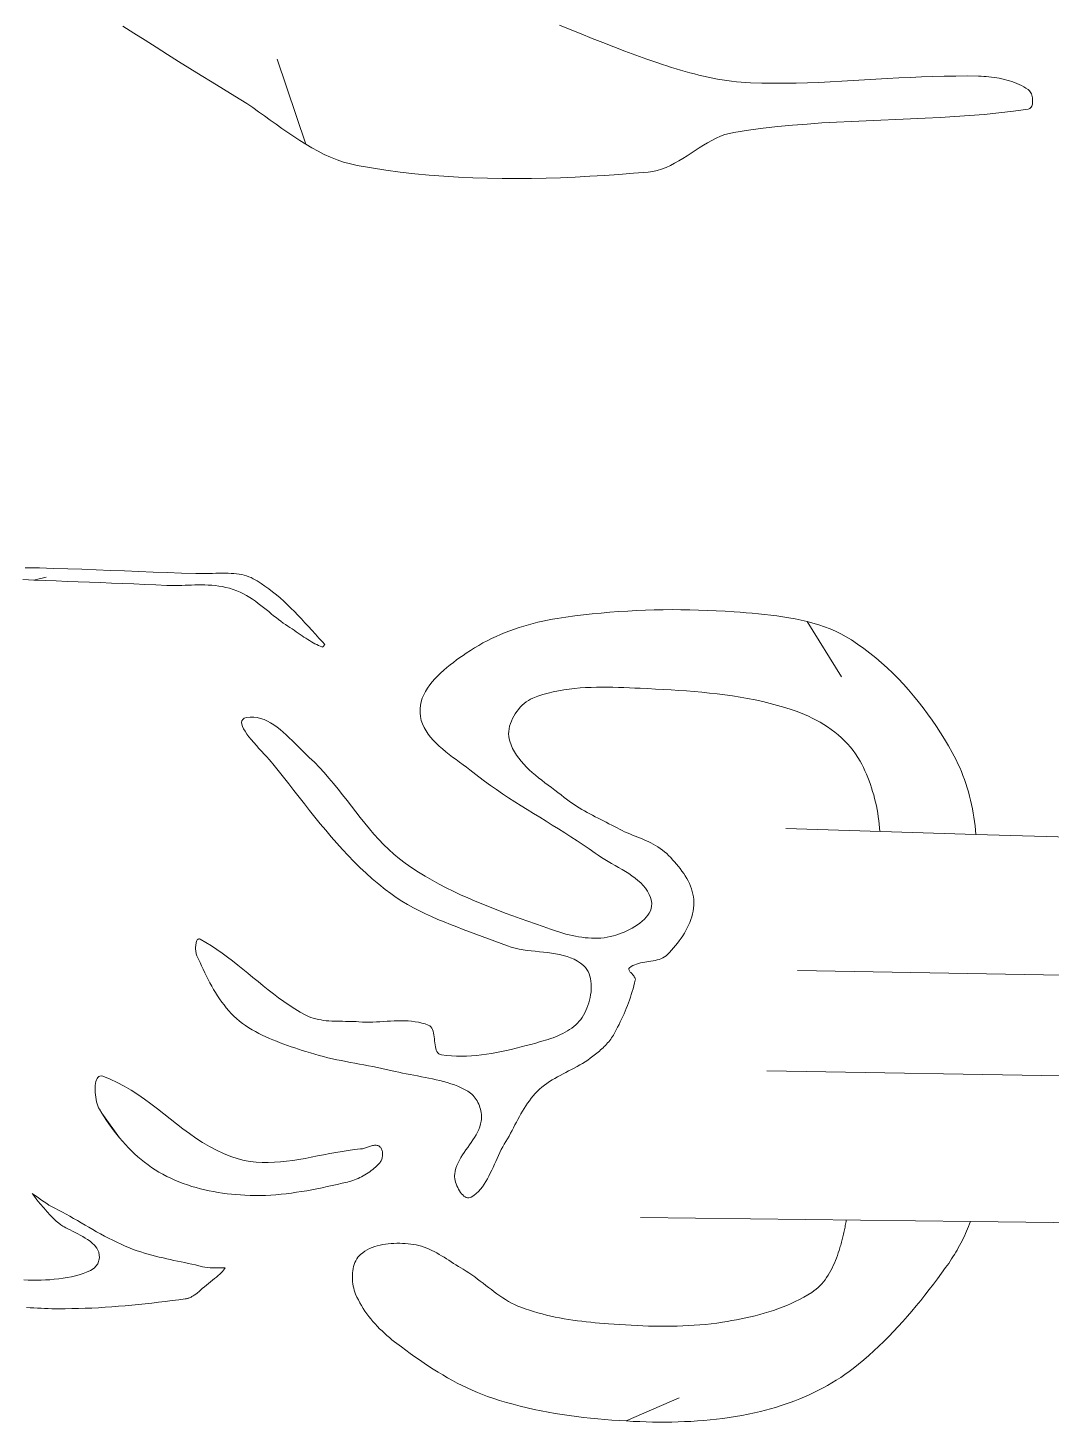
# Model space of a CAD drawing. Header units: inches. Extents: x -12 to 23, y -13.2 to 21.7.
# Drawn here: x -5.887 to -3.27, y 2.729 to 6.293 of the extents above; entities that cross this region are included whole.
import ezdxf

# ---------------------------------------------------------------- set-up
doc = ezdxf.new("R2010")
doc.units = ezdxf.units.IN
doc.header["$MEASUREMENT"] = 0
doc.layers.get('0').update_dxf_attribs({"lineweight": 0})

msp = doc.modelspace()

# ---------------------------------------------------------------- linework, layer by layer
at = {"color": 30, "linetype": 'Continuous', "lineweight": 0, "true_color": 0xff7e00}
for p, q in [((-5.1759, 5.9958), (-5.2488, 6.2131)), ((-5.8715, 4.8816), (-5.8401, 4.8888)), ((-3.894, 4.7757), (-3.8059, 4.6341)), ((-5.6978, 3.5191), (-5.6521, 3.4554)), ((-4.3564, 2.7317), (-4.2209, 2.7912))]:
    msp.add_line(p, q, dxfattribs=at)
at = {"color": 7, "linetype": 'Continuous', "lineweight": 0}
for p, q in [((-3.9485, 4.2462), (-3.4624, 4.2313)), ((-3.4624, 4.2313), (-1.2449, 4.1633)), ((-3.9179, 3.8838), (1.9308, 3.7761)), ((-3.9969, 3.6272), (1.3112, 3.5359)), ((-3.4757, 3.2417), (-4.3199, 3.252)), ((-1.2959, 3.2152), (-3.4757, 3.2417))]:
    msp.add_line(p, q, dxfattribs=at)
at = {"color": 7, "linetype": 'Continuous', "lineweight": 0, "flags": 128}
for points in [[(-4.527, 6.3005), (-4.4993, 6.2891), (-4.4715, 6.2778), (-4.4437, 6.2666), (-4.4158, 6.2556), (-4.3879, 6.2447), (-4.3599, 6.2341), (-4.3317, 6.2237), (-4.3035, 6.2135), (-4.2752, 6.2037), (-4.2637, 6.1999), (-4.2522, 6.1961), (-4.2406, 6.1924), (-4.229, 6.1888), (-4.2173, 6.1853), (-4.2056, 6.1819), (-4.1939, 6.1787), (-4.1821, 6.1756), (-4.1703, 6.1726), (-4.1585, 6.1699), (-4.1466, 6.1672), (-4.1347, 6.1648), (-4.1227, 6.1626), (-4.1108, 6.1605), (-4.0988, 6.1587), (-4.0868, 6.1571), (-4.0747, 6.1557), (-4.0627, 6.1545), (-4.0506, 6.1536), (-4.0385, 6.153), (-4.0094, 6.1521), (-3.9802, 6.1516), (-3.9511, 6.1517), (-3.9219, 6.1521), (-3.8928, 6.1529), (-3.8636, 6.154), (-3.8344, 6.1553), (-3.8053, 6.1568), (-3.7761, 6.1585), (-3.7469, 6.1602), (-3.7178, 6.1619), (-3.6886, 6.1636), (-3.6594, 6.1653), (-3.6303, 6.1668), (-3.6011, 6.1681), (-3.5719, 6.1692), (-3.5428, 6.1699), (-3.5136, 6.1703), (-3.4844, 6.1704), (-3.4553, 6.1699), (-3.4487, 6.1697), (-3.4421, 6.1694), (-3.4354, 6.1689), (-3.4288, 6.1683), (-3.4221, 6.1676), (-3.4155, 6.1667), (-3.4088, 6.1657), (-3.4022, 6.1645), (-3.3957, 6.1632), (-3.3891, 6.1617), (-3.3826, 6.16), (-3.3762, 6.1582), (-3.3699, 6.1561), (-3.3636, 6.1539), (-3.3575, 6.1515), (-3.3514, 6.1488), (-3.3455, 6.146), (-3.3397, 6.1429), (-3.334, 6.1396), (-3.3285, 6.1361), (-3.3264, 6.1345), (-3.3246, 6.1325), (-3.3229, 6.1301), (-3.3215, 6.1275), (-3.3202, 6.1246), (-3.3191, 6.1215), (-3.3182, 6.1182), (-3.3176, 6.1149), (-3.3171, 6.1115), (-3.3169, 6.1081), (-3.3169, 6.1048), (-3.3172, 6.1016), (-3.3177, 6.0985), (-3.3184, 6.0956), (-3.3194, 6.093), (-3.3207, 6.0907), (-3.3222, 6.0887), (-3.324, 6.0871), (-3.3261, 6.086), (-3.3285, 6.0854), (-3.3285, 6.0854), (-3.3285, 6.0854), (-3.3285, 6.0854), (-3.3285, 6.0854), (-3.3659, 6.0803), (-3.4033, 6.076), (-3.4409, 6.0723), (-3.4785, 6.0692), (-3.5161, 6.0666), (-3.5538, 6.0643), (-3.5916, 6.0624), (-3.6293, 6.0606), (-3.6671, 6.0591), (-3.7049, 6.0575), (-3.7427, 6.056), (-3.7804, 6.0543), (-3.8182, 6.0524), (-3.8559, 6.0502), (-3.8935, 6.0476), (-3.9311, 6.0446), (-3.9687, 6.041), (-4.0061, 6.0368), (-4.0435, 6.0319), (-4.0808, 6.0262), (-4.0926, 6.0237), (-4.1041, 6.0204), (-4.1154, 6.0162), (-4.1265, 6.0113), (-4.1374, 6.0058), (-4.1482, 5.9998), (-4.1588, 5.9935), (-4.1694, 5.9868), (-4.1799, 5.9801), (-4.1904, 5.9732), (-4.2009, 5.9664), (-4.2114, 5.9597), (-4.222, 5.9533), (-4.2327, 5.9473), (-4.2435, 5.9417), (-4.2545, 5.9368), (-4.2657, 5.9325), (-4.277, 5.929), (-4.2887, 5.9264), (-4.3006, 5.9248), (-4.3377, 5.9216), (-4.3749, 5.9188), (-4.4121, 5.9162), (-4.4494, 5.9139), (-4.4867, 5.912), (-4.5241, 5.9104), (-4.5615, 5.9092), (-4.5989, 5.9084), (-4.6363, 5.9081), (-4.6737, 5.9083), (-4.711, 5.9089), (-4.7484, 5.9101), (-4.7857, 5.9118), (-4.8229, 5.9141), (-4.86, 5.917), (-4.8971, 5.9206), (-4.9341, 5.9248), (-4.971, 5.9297), (-5.0078, 5.9353), (-5.0444, 5.9417), (-5.0619, 5.9455), (-5.0791, 5.9502), (-5.0959, 5.956), (-5.1124, 5.9625), (-5.1286, 5.9699), (-5.1446, 5.9779), (-5.1603, 5.9866), (-5.1759, 5.9958), (-5.1912, 6.0054), (-5.2065, 6.0154), (-5.2216, 6.0258), (-5.2367, 6.0363), (-5.2516, 6.047), (-5.2666, 6.0577), (-5.2815, 6.0685), (-5.2965, 6.0791), (-5.3115, 6.0896), (-5.3266, 6.0998), (-5.3419, 6.1097), (-5.3572, 6.1192), (-5.3861, 6.1366), (-5.415, 6.1542), (-5.4437, 6.172), (-5.4724, 6.1898), (-5.501, 6.2077), (-5.5296, 6.2257), (-5.5582, 6.2438), (-5.5868, 6.2618), (-5.6153, 6.2799), (-5.6438, 6.298)], [(-3.4624, 4.2313), (-3.4632, 4.2423), (-3.4642, 4.2533), (-3.4655, 4.2642), (-3.467, 4.2752), (-3.4688, 4.2861), (-3.4708, 4.297), (-3.473, 4.3078), (-3.4755, 4.3186), (-3.4782, 4.3294), (-3.4811, 4.34), (-3.4843, 4.3506), (-3.4877, 4.3611), (-3.4913, 4.3715), (-3.4951, 4.3818), (-3.4992, 4.392), (-3.5035, 4.4021), (-3.508, 4.4121), (-3.5127, 4.4219), (-3.5176, 4.4316), (-3.5228, 4.4411), (-3.5323, 4.4579), (-3.5422, 4.4746), (-3.5525, 4.4912), (-3.5632, 4.5075), (-3.5742, 4.5237), (-3.5856, 4.5396), (-3.5973, 4.5554), (-3.6093, 4.5708), (-3.6218, 4.586), (-3.6345, 4.6009), (-3.6476, 4.6154), (-3.6611, 4.6297), (-3.6749, 4.6435), (-3.689, 4.657), (-3.7034, 4.67), (-3.7182, 4.6827), (-3.7333, 4.6949), (-3.7488, 4.7066), (-3.7645, 4.7178), (-3.7806, 4.7285), (-3.7937, 4.7365), (-3.8072, 4.7439), (-3.821, 4.7506), (-3.8351, 4.7567), (-3.8495, 4.7622), (-3.8641, 4.7672), (-3.879, 4.7717), (-3.894, 4.7757), (-3.9092, 4.7793), (-3.9246, 4.7825), (-3.9401, 4.7854), (-3.9556, 4.7879), (-3.9713, 4.7901), (-3.9869, 4.7921), (-4.0027, 4.7938), (-4.0184, 4.7954), (-4.034, 4.7968), (-4.0497, 4.7981), (-4.0652, 4.7992), (-4.0807, 4.8004), (-4.1032, 4.8019), (-4.1259, 4.8032), (-4.1485, 4.8042), (-4.1712, 4.805), (-4.1938, 4.8056), (-4.2165, 4.8059), (-4.2392, 4.806), (-4.2619, 4.8058), (-4.2846, 4.8054), (-4.3073, 4.8047), (-4.33, 4.8037), (-4.3526, 4.8025), (-4.3753, 4.8011), (-4.3979, 4.7993), (-4.4205, 4.7974), (-4.4431, 4.7951), (-4.4656, 4.7926), (-4.4881, 4.7898), (-4.5105, 4.7868), (-4.5329, 4.7835), (-4.5452, 4.7815), (-4.5575, 4.7792), (-4.5697, 4.7767), (-4.582, 4.7739), (-4.5942, 4.7709), (-4.6063, 4.7676), (-4.6184, 4.7641), (-4.6304, 4.7603), (-4.6424, 4.7563), (-4.6542, 4.752), (-4.666, 4.7474), (-4.6776, 4.7426), (-4.6891, 4.7375), (-4.7005, 4.7322), (-4.7117, 4.7266), (-4.7228, 4.7208), (-4.7337, 4.7146), (-4.7444, 4.7083), (-4.755, 4.7016), (-4.7654, 4.6947), (-4.7734, 4.6891), (-4.7816, 4.6833), (-4.79, 4.6773), (-4.7983, 4.6711), (-4.8067, 4.6646), (-4.8149, 4.6579), (-4.823, 4.651), (-4.8309, 4.6439), (-4.8385, 4.6366), (-4.8457, 4.6291), (-4.8525, 4.6213), (-4.8588, 4.6134), (-4.8646, 4.6052), (-4.8697, 4.5968), (-4.8742, 4.5883), (-4.8778, 4.5795), (-4.8807, 4.5706), (-4.8827, 4.5614), (-4.8837, 4.5521), (-4.8837, 4.5426), (-4.8826, 4.5326), (-4.8804, 4.523), (-4.8773, 4.5137), (-4.8733, 4.5048), (-4.8684, 4.4962), (-4.8628, 4.4878), (-4.8566, 4.4798), (-4.8497, 4.472), (-4.8423, 4.4644), (-4.8345, 4.457), (-4.8263, 4.4498), (-4.8178, 4.4428), (-4.8091, 4.4359), (-4.8003, 4.4292), (-4.7914, 4.4226), (-4.7825, 4.416), (-4.7737, 4.4096), (-4.765, 4.4032), (-4.7566, 4.3968), (-4.7485, 4.3904), (-4.7337, 4.3788), (-4.7187, 4.3676), (-4.7036, 4.3566), (-4.6882, 4.3459), (-4.6727, 4.3353), (-4.657, 4.325), (-4.6413, 4.3148), (-4.6254, 4.3048), (-4.6095, 4.2949), (-4.5935, 4.285), (-4.5775, 4.2751), (-4.5615, 4.2653), (-4.5455, 4.2554), (-4.5295, 4.2455), (-4.5136, 4.2356), (-4.4978, 4.2254), (-4.482, 4.2152), (-4.4664, 4.2048), (-4.451, 4.1942), (-4.4357, 4.1833), (-4.4278, 4.1779), (-4.4196, 4.1726), (-4.4111, 4.1674), (-4.4024, 4.1623), (-4.3936, 4.1573), (-4.3847, 4.1522), (-4.3758, 4.1471), (-4.367, 4.1419), (-4.3583, 4.1367), (-4.3498, 4.1313), (-4.3416, 4.1257), (-4.3337, 4.1198), (-4.3263, 4.1137), (-4.3193, 4.1074), (-4.313, 4.1006), (-4.3072, 4.0936), (-4.3022, 4.0861), (-4.2979, 4.0781), (-4.2945, 4.0697), (-4.292, 4.0607), (-4.2911, 4.0544), (-4.2913, 4.0482), (-4.2924, 4.0421), (-4.2944, 4.0362), (-4.2973, 4.0304), (-4.3008, 4.0249), (-4.3051, 4.0195), (-4.31, 4.0144), (-4.3154, 4.0094), (-4.3212, 4.0047), (-4.3274, 4.0002), (-4.334, 3.996), (-4.3408, 3.992), (-4.3478, 3.9882), (-4.3548, 3.9848), (-4.362, 3.9816), (-4.369, 3.9787), (-4.3759, 3.9762), (-4.3827, 3.9739), (-4.3892, 3.972), (-4.397, 3.97), (-4.4049, 3.9685), (-4.4129, 3.9673), (-4.4209, 3.9665), (-4.429, 3.966), (-4.4372, 3.9659), (-4.4453, 3.9661), (-4.4535, 3.9666), (-4.4617, 3.9673), (-4.4699, 3.9684), (-4.4781, 3.9696), (-4.4862, 3.9711), (-4.4944, 3.9728), (-4.5025, 3.9747), (-4.5106, 3.9767), (-4.5186, 3.9789), (-4.5265, 3.9813), (-4.5344, 3.9837), (-4.5421, 3.9863), (-4.5498, 3.9889), (-4.5691, 3.9956), (-4.5885, 4.0024), (-4.6078, 4.0092), (-4.6272, 4.0161), (-4.6466, 4.0231), (-4.6659, 4.0303), (-4.6851, 4.0376), (-4.7043, 4.045), (-4.7234, 4.0527), (-4.7424, 4.0606), (-4.7612, 4.0688), (-4.7799, 4.0772), (-4.7985, 4.086), (-4.8168, 4.0951), (-4.8349, 4.1045), (-4.8528, 4.1143), (-4.8705, 4.1246), (-4.8878, 4.1352), (-4.9049, 4.1463), (-4.9217, 4.1579), (-4.9363, 4.1689), (-4.9503, 4.1805), (-4.9637, 4.1926), (-4.9767, 4.2053), (-4.9892, 4.2184), (-5.0014, 4.232), (-5.0133, 4.2458), (-5.025, 4.26), (-5.0365, 4.2743), (-5.0478, 4.2888), (-5.0591, 4.3034), (-5.0704, 4.318), (-5.0817, 4.3326), (-5.0931, 4.3471), (-5.1047, 4.3614), (-5.1165, 4.3755), (-5.1285, 4.3893), (-5.1409, 4.4028), (-5.1537, 4.4159), (-5.1669, 4.4284), (-5.1739, 4.4351), (-5.181, 4.442), (-5.1882, 4.4492), (-5.1955, 4.4565), (-5.2029, 4.4639), (-5.2104, 4.4714), (-5.218, 4.4787), (-5.2256, 4.4859), (-5.2334, 4.4928), (-5.2413, 4.4995), (-5.2493, 4.5057), (-5.2575, 4.5114), (-5.2657, 4.5165), (-5.2741, 4.5211), (-5.2827, 4.5248), (-5.2913, 4.5278), (-5.3001, 4.5299), (-5.3091, 4.5309), (-5.3182, 4.531), (-5.3275, 4.5299), (-5.3332, 4.5282), (-5.3372, 4.5255), (-5.3395, 4.5221), (-5.3404, 4.5178), (-5.3398, 4.5129), (-5.338, 4.5074), (-5.3351, 4.5014), (-5.3312, 4.4949), (-5.3265, 4.488), (-5.3211, 4.4809), (-5.3152, 4.4736), (-5.3089, 4.4661), (-5.3023, 4.4586), (-5.2955, 4.4512), (-5.2888, 4.4438), (-5.2821, 4.4366), (-5.2758, 4.4298), (-5.2699, 4.4232), (-5.2645, 4.4171), (-5.2599, 4.4115), (-5.2464, 4.3947), (-5.2329, 4.3778), (-5.2196, 4.3607), (-5.2062, 4.3437), (-5.1928, 4.3266), (-5.1794, 4.3095), (-5.166, 4.2925), (-5.1524, 4.2755), (-5.1387, 4.2587), (-5.1249, 4.242), (-5.1109, 4.2255), (-5.0967, 4.2092), (-5.0823, 4.1932), (-5.0676, 4.1774), (-5.0526, 4.1619), (-5.0373, 4.1468), (-5.0217, 4.132), (-5.0057, 4.1177), (-4.9893, 4.1038), (-4.9725, 4.0903), (-4.9587, 4.0801), (-4.9446, 4.0703), (-4.9301, 4.0611), (-4.9154, 4.0523), (-4.9004, 4.044), (-4.8851, 4.0361), (-4.8697, 4.0285), (-4.854, 4.0212), (-4.8382, 4.0142), (-4.8222, 4.0075), (-4.8061, 4.001), (-4.7899, 3.9947), (-4.7737, 3.9885), (-4.7574, 3.9825), (-4.741, 3.9765), (-4.7247, 3.9706), (-4.7083, 3.9647), (-4.692, 3.9587), (-4.6758, 3.9527), (-4.6597, 3.9466), (-4.6502, 3.9433), (-4.6404, 3.9406), (-4.6304, 3.9383), (-4.6202, 3.9365), (-4.6099, 3.9349), (-4.5995, 3.9336), (-4.589, 3.9325), (-4.5785, 3.9314), (-4.568, 3.9304), (-4.5576, 3.9292), (-4.5473, 3.9279), (-4.5371, 3.9264), (-4.5271, 3.9245), (-4.5173, 3.9222), (-4.5077, 3.9195), (-4.4985, 3.9162), (-4.4896, 3.9123), (-4.481, 3.9077), (-4.4729, 3.9022), (-4.4653, 3.8959), (-4.4609, 3.8914), (-4.4571, 3.8864), (-4.4539, 3.881), (-4.4513, 3.8753), (-4.4492, 3.8692), (-4.4476, 3.8629), (-4.4465, 3.8563), (-4.4458, 3.8496), (-4.4456, 3.8426), (-4.4458, 3.8356), (-4.4464, 3.8285), (-4.4473, 3.8214), (-4.4486, 3.8143), (-4.4502, 3.8073), (-4.4521, 3.8004), (-4.4543, 3.7937), (-4.4567, 3.7871), (-4.4594, 3.7808), (-4.4622, 3.7748), (-4.4653, 3.7691), (-4.4686, 3.7636), (-4.4724, 3.7584), (-4.4765, 3.7535), (-4.4809, 3.7488), (-4.4855, 3.7444), (-4.4905, 3.7402), (-4.4957, 3.7362), (-4.5012, 3.7325), (-4.5068, 3.7289), (-4.5126, 3.7256), (-4.5186, 3.7225), (-4.5247, 3.7195), (-4.5309, 3.7167), (-4.5372, 3.7141), (-4.5435, 3.7117), (-4.5499, 3.7094), (-4.5562, 3.7072), (-4.5626, 3.7052), (-4.5689, 3.7033), (-4.5752, 3.7015), (-4.5875, 3.698), (-4.5999, 3.6946), (-4.6124, 3.6913), (-4.625, 3.688), (-4.6376, 3.6848), (-4.6502, 3.6817), (-4.6629, 3.6788), (-4.6756, 3.6761), (-4.6884, 3.6736), (-4.7011, 3.6713), (-4.7139, 3.6693), (-4.7267, 3.6676), (-4.7395, 3.6662), (-4.7523, 3.6652), (-4.7651, 3.6645), (-4.7779, 3.6642), (-4.7906, 3.6644), (-4.8034, 3.665), (-4.8161, 3.6661), (-4.8288, 3.6677), (-4.8325, 3.6687), (-4.8357, 3.6705), (-4.8383, 3.673), (-4.8403, 3.6761), (-4.842, 3.6798), (-4.8433, 3.6839), (-4.8443, 3.6884), (-4.8451, 3.6932), (-4.8457, 3.6982), (-4.8463, 3.7034), (-4.8468, 3.7085), (-4.8474, 3.7137), (-4.8482, 3.7187), (-4.8491, 3.7235), (-4.8503, 3.7281), (-4.8518, 3.7323), (-4.8537, 3.736), (-4.8561, 3.7392), (-4.859, 3.7418), (-4.8626, 3.7437), (-4.8709, 3.7468), (-4.8793, 3.7492), (-4.8878, 3.7511), (-4.8965, 3.7526), (-4.9052, 3.7537), (-4.914, 3.7544), (-4.9229, 3.7547), (-4.9318, 3.7549), (-4.9408, 3.7547), (-4.9498, 3.7544), (-4.9589, 3.754), (-4.9679, 3.7535), (-4.977, 3.753), (-4.9861, 3.7524), (-4.9952, 3.752), (-5.0042, 3.7516), (-5.0133, 3.7514), (-5.0222, 3.7514), (-5.0312, 3.7516), (-5.0401, 3.7522), (-5.0469, 3.7527), (-5.0538, 3.753), (-5.0607, 3.7532), (-5.0677, 3.7534), (-5.0747, 3.7534), (-5.0816, 3.7535), (-5.0887, 3.7536), (-5.0956, 3.7537), (-5.1026, 3.7539), (-5.1096, 3.7542), (-5.1165, 3.7546), (-5.1234, 3.7551), (-5.1302, 3.7559), (-5.1369, 3.7569), (-5.1436, 3.7581), (-5.1501, 3.7596), (-5.1566, 3.7615), (-5.163, 3.7636), (-5.1692, 3.7662), (-5.1753, 3.7691), (-5.1899, 3.7771), (-5.2042, 3.7856), (-5.2182, 3.7945), (-5.2319, 3.8039), (-5.2454, 3.8136), (-5.2588, 3.8237), (-5.2719, 3.8339), (-5.285, 3.8444), (-5.298, 3.855), (-5.311, 3.8656), (-5.3239, 3.8763), (-5.3369, 3.8869), (-5.3499, 3.8974), (-5.363, 3.9078), (-5.3763, 3.9179), (-5.3897, 3.9278), (-5.4034, 3.9374), (-5.4172, 3.9465), (-5.4314, 3.9553), (-5.4458, 3.9635), (-5.4476, 3.9642), (-5.4493, 3.9644), (-5.4508, 3.9639), (-5.4521, 3.963), (-5.4533, 3.9617), (-5.4543, 3.9599), (-5.4552, 3.9578), (-5.456, 3.9554), (-5.4566, 3.9527), (-5.457, 3.9499), (-5.4573, 3.9469), (-5.4575, 3.9438), (-5.4576, 3.9406), (-5.4575, 3.9375), (-5.4573, 3.9343), (-5.4569, 3.9313), (-5.4564, 3.9285), (-5.4558, 3.9258), (-5.4551, 3.9234), (-5.4543, 3.9213), (-5.4503, 3.9126), (-5.4463, 3.9039), (-5.4423, 3.8952), (-5.4382, 3.8865), (-5.434, 3.8778), (-5.4297, 3.8691), (-5.4254, 3.8605), (-5.4209, 3.8519), (-5.4163, 3.8434), (-5.4115, 3.835), (-5.4066, 3.8268), (-5.4015, 3.8187), (-5.3962, 3.8107), (-5.3907, 3.8029), (-5.385, 3.7953), (-5.3791, 3.7879), (-5.373, 3.7807), (-5.3665, 3.7738), (-5.3598, 3.7671), (-5.3528, 3.7607), (-5.3453, 3.7543), (-5.3376, 3.7483), (-5.3296, 3.7426), (-5.3214, 3.7372), (-5.3131, 3.7321), (-5.3045, 3.7272), (-5.2958, 3.7226), (-5.287, 3.7182), (-5.278, 3.714), (-5.2689, 3.7099), (-5.2598, 3.7061), (-5.2505, 3.7024), (-5.2412, 3.6988), (-5.2318, 3.6953), (-5.2224, 3.692), (-5.2129, 3.6887), (-5.2035, 3.6855), (-5.1941, 3.6824), (-5.1847, 3.6792), (-5.1753, 3.6761), (-5.1642, 3.6726), (-5.153, 3.6692), (-5.1418, 3.6661), (-5.1305, 3.6632), (-5.1191, 3.6604), (-5.1077, 3.6578), (-5.0963, 3.6553), (-5.0849, 3.653), (-5.0734, 3.6507), (-5.0619, 3.6485), (-5.0504, 3.6463), (-5.0388, 3.6442), (-5.0273, 3.642), (-5.0158, 3.6399), (-5.0043, 3.6377), (-4.9928, 3.6354), (-4.9813, 3.6331), (-4.9699, 3.6307), (-4.9585, 3.6281), (-4.9471, 3.6254), (-4.9377, 3.6232), (-4.9282, 3.6211), (-4.9187, 3.6192), (-4.9091, 3.6173), (-4.8995, 3.6155), (-4.8899, 3.6138), (-4.8803, 3.612), (-4.8707, 3.6102), (-4.8611, 3.6083), (-4.8516, 3.6064), (-4.8421, 3.6043), (-4.8327, 3.602), (-4.8233, 3.5996), (-4.814, 3.5969), (-4.8049, 3.594), (-4.7959, 3.5908), (-4.7869, 3.5873), (-4.7782, 3.5835), (-4.7696, 3.5793), (-4.7611, 3.5747), (-4.7576, 3.5725), (-4.7542, 3.5699), (-4.751, 3.5671), (-4.748, 3.5641), (-4.7451, 3.5608), (-4.7424, 3.5573), (-4.7399, 3.5536), (-4.7376, 3.5498), (-4.7355, 3.5458), (-4.7336, 3.5417), (-4.7319, 3.5375), (-4.7304, 3.5332), (-4.7292, 3.5289), (-4.7281, 3.5245), (-4.7274, 3.5201), (-4.7268, 3.5157), (-4.7266, 3.5113), (-4.7265, 3.507), (-4.7268, 3.5028), (-4.7273, 3.4986), (-4.7288, 3.4912), (-4.731, 3.4841), (-4.7336, 3.4771), (-4.7368, 3.4702), (-4.7403, 3.4635), (-4.7442, 3.4569), (-4.7483, 3.4504), (-4.7527, 3.4439), (-4.7571, 3.4375), (-4.7617, 3.4311), (-4.7662, 3.4247), (-4.7706, 3.4182), (-4.7749, 3.4118), (-4.779, 3.4052), (-4.7827, 3.3986), (-4.7862, 3.3918), (-4.7892, 3.385), (-4.7917, 3.378), (-4.7936, 3.3708), (-4.7949, 3.3634), (-4.7952, 3.3596), (-4.7951, 3.3555), (-4.7946, 3.3512), (-4.7937, 3.3468), (-4.7926, 3.3422), (-4.7911, 3.3376), (-4.7894, 3.333), (-4.7874, 3.3286), (-4.7852, 3.3242), (-4.7828, 3.3201), (-4.7802, 3.3162), (-4.7774, 3.3127), (-4.7746, 3.3096), (-4.7716, 3.3069), (-4.7685, 3.3048), (-4.7654, 3.3032), (-4.7622, 3.3024), (-4.759, 3.3022), (-4.7558, 3.3028), (-4.7527, 3.3042), (-4.7461, 3.3086), (-4.74, 3.3134), (-4.7343, 3.3187), (-4.7291, 3.3244), (-4.7242, 3.3305), (-4.7196, 3.3369), (-4.7154, 3.3437), (-4.7113, 3.3506), (-4.7075, 3.3578), (-4.7039, 3.3652), (-4.7004, 3.3727), (-4.6969, 3.3802), (-4.6936, 3.3879), (-4.6902, 3.3955), (-4.6868, 3.4031), (-4.6834, 3.4107), (-4.6798, 3.4181), (-4.6761, 3.4254), (-4.6722, 3.4326), (-4.6681, 3.4394), (-4.664, 3.4463), (-4.6599, 3.4532), (-4.656, 3.4602), (-4.6521, 3.4672), (-4.6483, 3.4743), (-4.6446, 3.4814), (-4.6408, 3.4886), (-4.637, 3.4957), (-4.6333, 3.5028), (-4.6294, 3.5099), (-4.6255, 3.5169), (-4.6215, 3.5238), (-4.6174, 3.5307), (-4.6131, 3.5374), (-4.6087, 3.544), (-4.6041, 3.5505), (-4.5994, 3.5568), (-4.5944, 3.563), (-4.5891, 3.5689), (-4.5836, 3.5747), (-4.5779, 3.5802), (-4.5718, 3.5853), (-4.5656, 3.5902), (-4.5592, 3.5949), (-4.5526, 3.5993), (-4.5459, 3.6036), (-4.539, 3.6076), (-4.5321, 3.6116), (-4.525, 3.6154), (-4.5179, 3.6192), (-4.5108, 3.6229), (-4.5036, 3.6266), (-4.4965, 3.6304), (-4.4893, 3.6341), (-4.4822, 3.638), (-4.4752, 3.6419), (-4.4683, 3.646), (-4.4615, 3.6502), (-4.4549, 3.6546), (-4.4484, 3.6592), (-4.445, 3.6617), (-4.4416, 3.6643), (-4.4383, 3.6668), (-4.4349, 3.6694), (-4.4316, 3.6721), (-4.4283, 3.6747), (-4.4251, 3.6775), (-4.4219, 3.6803), (-4.4187, 3.6831), (-4.4156, 3.686), (-4.4126, 3.6889), (-4.4096, 3.6919), (-4.4067, 3.695), (-4.4039, 3.6981), (-4.4012, 3.7013), (-4.3985, 3.7045), (-4.396, 3.7079), (-4.3936, 3.7113), (-4.3914, 3.7148), (-4.3892, 3.7184), (-4.3855, 3.725), (-4.3818, 3.7316), (-4.3783, 3.7383), (-4.3748, 3.7451), (-4.3715, 3.7519), (-4.3682, 3.7587), (-4.365, 3.7656), (-4.362, 3.7726), (-4.359, 3.7796), (-4.3561, 3.7866), (-4.3534, 3.7937), (-4.3507, 3.8008), (-4.3482, 3.808), (-4.3457, 3.8152), (-4.3434, 3.8224), (-4.3411, 3.8297), (-4.339, 3.8369), (-4.3369, 3.8442), (-4.335, 3.8516), (-4.3332, 3.8589), (-4.333, 3.8606), (-4.3332, 3.8624), (-4.3337, 3.8641), (-4.3346, 3.8659), (-4.3356, 3.8676), (-4.3369, 3.8694), (-4.3383, 3.8712), (-4.3399, 3.8729), (-4.3414, 3.8746), (-4.343, 3.8763), (-4.3445, 3.878), (-4.3459, 3.8796), (-4.3472, 3.8812), (-4.3483, 3.8827), (-4.3491, 3.8842), (-4.3497, 3.8856), (-4.3499, 3.887), (-4.3497, 3.8883), (-4.3491, 3.8895), (-4.348, 3.8906), (-4.3438, 3.8936), (-4.3394, 3.8961), (-4.3347, 3.8982), (-4.3299, 3.9), (-4.3249, 3.9015), (-4.3197, 3.9027), (-4.3144, 3.9038), (-4.3091, 3.9047), (-4.3037, 3.9056), (-4.2984, 3.9064), (-4.293, 3.9072), (-4.2877, 3.9081), (-4.2824, 3.9092), (-4.2773, 3.9104), (-4.2724, 3.9119), (-4.2676, 3.9136), (-4.263, 3.9157), (-4.2586, 3.9181), (-4.2546, 3.921), (-4.2508, 3.9244), (-4.2456, 3.9298), (-4.2404, 3.9354), (-4.2353, 3.9412), (-4.2303, 3.9471), (-4.2254, 3.9532), (-4.2207, 3.9594), (-4.2161, 3.9658), (-4.2117, 3.9723), (-4.2076, 3.9789), (-4.2037, 3.9856), (-4.2001, 3.9925), (-4.1967, 3.9994), (-4.1937, 4.0064), (-4.191, 4.0136), (-4.1886, 4.0207), (-4.1867, 4.028), (-4.1851, 4.0353), (-4.184, 4.0427), (-4.1833, 4.0501), (-4.1832, 4.0576), (-4.1835, 4.0647), (-4.1843, 4.0717), (-4.1856, 4.0787), (-4.1873, 4.0856), (-4.1894, 4.0925), (-4.1919, 4.0992), (-4.1948, 4.1059), (-4.198, 4.1125), (-4.2015, 4.119), (-4.2053, 4.1253), (-4.2094, 4.1316), (-4.2137, 4.1378), (-4.2182, 4.1438), (-4.2228, 4.1497), (-4.2276, 4.1555), (-4.2325, 4.1611), (-4.2376, 4.1666), (-4.2426, 4.172), (-4.2478, 4.1772), (-4.2529, 4.1823), (-4.2581, 4.187), (-4.2636, 4.1915), (-4.2693, 4.1957), (-4.2752, 4.1996), (-4.2813, 4.2032), (-4.2875, 4.2067), (-4.2938, 4.2099), (-4.3003, 4.213), (-4.3068, 4.216), (-4.3135, 4.2188), (-4.3202, 4.2216), (-4.3269, 4.2243), (-4.3336, 4.2271), (-4.3404, 4.2298), (-4.3471, 4.2325), (-4.3538, 4.2353), (-4.3604, 4.2382), (-4.3669, 4.2413), (-4.3734, 4.2444), (-4.3797, 4.2478), (-4.3866, 4.2515), (-4.3935, 4.2552), (-4.4004, 4.2588), (-4.4074, 4.2624), (-4.4144, 4.2659), (-4.4214, 4.2695), (-4.4284, 4.2731), (-4.4354, 4.2767), (-4.4423, 4.2803), (-4.4492, 4.284), (-4.4561, 4.2877), (-4.463, 4.2915), (-4.4698, 4.2954), (-4.4765, 4.2994), (-4.4831, 4.3035), (-4.4897, 4.3077), (-4.4962, 4.312), (-4.5025, 4.3165), (-4.5088, 4.3211), (-4.5149, 4.326), (-4.5228, 4.3322), (-4.5309, 4.3385), (-4.5391, 4.3447), (-4.5474, 4.3509), (-4.5558, 4.3572), (-4.5642, 4.3635), (-4.5725, 4.3698), (-4.5807, 4.3763), (-4.5887, 4.3829), (-4.5966, 4.3897), (-4.6042, 4.3966), (-4.6116, 4.4037), (-4.6186, 4.411), (-4.6252, 4.4185), (-4.6314, 4.4263), (-4.6372, 4.4343), (-4.6424, 4.4426), (-4.647, 4.4513), (-4.651, 4.4603), (-4.6544, 4.4697), (-4.656, 4.4757), (-4.6568, 4.4819), (-4.6571, 4.4883), (-4.6568, 4.4948), (-4.6559, 4.5014), (-4.6545, 4.5079), (-4.6525, 4.5145), (-4.6501, 4.521), (-4.6473, 4.5274), (-4.644, 4.5336), (-4.6403, 4.5397), (-4.6363, 4.5455), (-4.632, 4.5511), (-4.6274, 4.5564), (-4.6225, 4.5614), (-4.6174, 4.5659), (-4.6121, 4.5701), (-4.6066, 4.5737), (-4.601, 4.5769), (-4.5952, 4.5795), (-4.5824, 4.5844), (-4.5693, 4.5888), (-4.5561, 4.5925), (-4.5428, 4.5958), (-4.5293, 4.5986), (-4.5157, 4.601), (-4.502, 4.603), (-4.4882, 4.6046), (-4.4743, 4.6058), (-4.4604, 4.6067), (-4.4464, 4.6073), (-4.4324, 4.6077), (-4.4183, 4.6078), (-4.4043, 4.6078), (-4.3902, 4.6075), (-4.3762, 4.6072), (-4.3622, 4.6067), (-4.3482, 4.6061), (-4.3343, 4.6055), (-4.3205, 4.6049), (-4.3009, 4.604), (-4.2812, 4.6031), (-4.2615, 4.602), (-4.2418, 4.6009), (-4.2221, 4.5996), (-4.2023, 4.5982), (-4.1826, 4.5967), (-4.1629, 4.5949), (-4.1433, 4.5929), (-4.1237, 4.5907), (-4.1041, 4.5882), (-4.0846, 4.5854), (-4.0651, 4.5823), (-4.0458, 4.5789), (-4.0265, 4.5751), (-4.0073, 4.5709), (-3.9882, 4.5663), (-3.9692, 4.5613), (-3.9504, 4.5559), (-3.9317, 4.55), (-3.9214, 4.5464), (-3.911, 4.5425), (-3.9008, 4.5383), (-3.8906, 4.5337), (-3.8804, 4.5288), (-3.8704, 4.5237), (-3.8606, 4.5182), (-3.8509, 4.5124), (-3.8414, 4.5062), (-3.8322, 4.4998), (-3.8232, 4.4931), (-3.8145, 4.486), (-3.8061, 4.4787), (-3.798, 4.471), (-3.7903, 4.4631), (-3.7831, 4.4548), (-3.7762, 4.4463), (-3.7698, 4.4375), (-3.7638, 4.4283), (-3.7584, 4.4189), (-3.7541, 4.4107), (-3.7499, 4.4024), (-3.746, 4.394), (-3.7422, 4.3854), (-3.7386, 4.3768), (-3.7352, 4.368), (-3.732, 4.3592), (-3.729, 4.3503), (-3.7261, 4.3413), (-3.7235, 4.3322), (-3.721, 4.323), (-3.7187, 4.3138), (-3.7166, 4.3046), (-3.7148, 4.2953), (-3.7131, 4.2859), (-3.7116, 4.2765), (-3.7103, 4.2671), (-3.7092, 4.2577), (-3.7083, 4.2483), (-3.7075, 4.2388)], [(-3.4757, 3.2417), (-3.4782, 3.2354), (-3.4807, 3.2292), (-3.4833, 3.223), (-3.486, 3.2168), (-3.4888, 3.2107), (-3.4916, 3.2046), (-3.4945, 3.1985), (-3.4976, 3.1925), (-3.5006, 3.1865), (-3.5038, 3.1805), (-3.507, 3.1746), (-3.5103, 3.1688), (-3.5137, 3.163), (-3.5172, 3.1572), (-3.5207, 3.1515), (-3.5243, 3.1459), (-3.528, 3.1402), (-3.5317, 3.1347), (-3.5355, 3.1292), (-3.5394, 3.1238), (-3.5497, 3.1096), (-3.5602, 3.0955), (-3.5707, 3.0815), (-3.5814, 3.0675), (-3.5923, 3.0537), (-3.6033, 3.0399), (-3.6144, 3.0263), (-3.6257, 3.0128), (-3.6372, 2.9995), (-3.6488, 2.9863), (-3.6607, 2.9732), (-3.6727, 2.9604), (-3.6849, 2.9478), (-3.6973, 2.9353), (-3.7099, 2.9231), (-3.7227, 2.9112), (-3.7357, 2.8995), (-3.7489, 2.888), (-3.7624, 2.8768), (-3.7761, 2.866), (-3.7865, 2.8581), (-3.7971, 2.8505), (-3.8079, 2.8431), (-3.819, 2.836), (-3.8302, 2.8291), (-3.8415, 2.8225), (-3.853, 2.8162), (-3.8647, 2.8101), (-3.8765, 2.8042), (-3.8885, 2.7986), (-3.9005, 2.7933), (-3.9127, 2.7882), (-3.925, 2.7833), (-3.9373, 2.7787), (-3.9498, 2.7743), (-3.9623, 2.7702), (-3.9748, 2.7663), (-3.9874, 2.7626), (-4.0001, 2.7592), (-4.0128, 2.7561), (-4.0287, 2.7524), (-4.0447, 2.749), (-4.0607, 2.7459), (-4.0768, 2.7431), (-4.093, 2.7406), (-4.1092, 2.7383), (-4.1254, 2.7363), (-4.1417, 2.7346), (-4.1581, 2.7331), (-4.1744, 2.7318), (-4.1908, 2.7308), (-4.2072, 2.73), (-4.2236, 2.7294), (-4.24, 2.729), (-4.2564, 2.7288), (-4.2728, 2.7288), (-4.2892, 2.729), (-4.3055, 2.7294), (-4.3219, 2.73), (-4.3382, 2.7307), (-4.3564, 2.7317), (-4.3746, 2.7328), (-4.3928, 2.7341), (-4.4111, 2.7355), (-4.4293, 2.7371), (-4.4475, 2.739), (-4.4657, 2.741), (-4.4838, 2.7432), (-4.502, 2.7457), (-4.5201, 2.7483), (-4.5381, 2.7512), (-4.5561, 2.7544), (-4.5741, 2.7578), (-4.5919, 2.7615), (-4.6097, 2.7655), (-4.6275, 2.7697), (-4.6451, 2.7743), (-4.6627, 2.7792), (-4.6801, 2.7844), (-4.6975, 2.7899), (-4.7108, 2.7945), (-4.724, 2.7994), (-4.7371, 2.8046), (-4.7501, 2.8102), (-4.7629, 2.8161), (-4.7757, 2.8222), (-4.7883, 2.8286), (-4.8008, 2.8353), (-4.8132, 2.8422), (-4.8254, 2.8493), (-4.8376, 2.8566), (-4.8497, 2.8642), (-4.8617, 2.8719), (-4.8735, 2.8797), (-4.8853, 2.8877), (-4.8969, 2.8958), (-4.9085, 2.9041), (-4.92, 2.9124), (-4.9313, 2.9209), (-4.9426, 2.9294), (-4.9492, 2.9344), (-4.9557, 2.9396), (-4.9621, 2.9449), (-4.9684, 2.9504), (-4.9747, 2.956), (-4.9808, 2.9618), (-4.9869, 2.9677), (-4.9928, 2.9737), (-4.9985, 2.9798), (-5.0041, 2.9861), (-5.0095, 2.9925), (-5.0147, 2.9991), (-5.0198, 3.0058), (-5.0246, 3.0126), (-5.0292, 3.0195), (-5.0335, 3.0266), (-5.0376, 3.0338), (-5.0414, 3.0411), (-5.045, 3.0486), (-5.0483, 3.0561), (-5.0501, 3.061), (-5.0517, 3.0661), (-5.0532, 3.0713), (-5.0544, 3.0767), (-5.0553, 3.0822), (-5.0561, 3.0878), (-5.0566, 3.0934), (-5.0568, 3.0991), (-5.0568, 3.1048), (-5.0565, 3.1104), (-5.0558, 3.1159), (-5.0549, 3.1214), (-5.0537, 3.1267), (-5.0522, 3.1319), (-5.0503, 3.1368), (-5.0481, 3.1415), (-5.0455, 3.146), (-5.0426, 3.1502), (-5.0393, 3.1541), (-5.0356, 3.1576), (-5.0302, 3.1619), (-5.0246, 3.1657), (-5.0187, 3.1692), (-5.0125, 3.1723), (-5.0061, 3.1751), (-4.9996, 3.1775), (-4.9929, 3.1795), (-4.986, 3.1813), (-4.979, 3.1828), (-4.9719, 3.1839), (-4.9648, 3.1848), (-4.9575, 3.1855), (-4.9503, 3.1859), (-4.943, 3.186), (-4.9357, 3.186), (-4.9285, 3.1857), (-4.9213, 3.1853), (-4.9142, 3.1846), (-4.9072, 3.1839), (-4.9003, 3.1829), (-4.8934, 3.1817), (-4.8865, 3.1802), (-4.8798, 3.1783), (-4.8731, 3.176), (-4.8665, 3.1735), (-4.86, 3.1708), (-4.8536, 3.1678), (-4.8473, 3.1646), (-4.841, 3.1612), (-4.8347, 3.1576), (-4.8285, 3.154), (-4.8223, 3.1502), (-4.8162, 3.1464), (-4.8101, 3.1425), (-4.804, 3.1386), (-4.7979, 3.1346), (-4.7918, 3.1308), (-4.7857, 3.1269), (-4.7797, 3.1232), (-4.7735, 3.1195), (-4.766, 3.115), (-4.7585, 3.1101), (-4.7512, 3.1051), (-4.7439, 3.1), (-4.7367, 3.0947), (-4.7296, 3.0893), (-4.7225, 3.0839), (-4.7154, 3.0784), (-4.7083, 3.073), (-4.7012, 3.0675), (-4.6941, 3.0622), (-4.6869, 3.0569), (-4.6796, 3.0518), (-4.6723, 3.0468), (-4.6649, 3.0421), (-4.6573, 3.0375), (-4.6496, 3.0333), (-4.6418, 3.0293), (-4.6338, 3.0256), (-4.6256, 3.0223), (-4.6149, 3.0185), (-4.6041, 3.0148), (-4.5932, 3.0114), (-4.5823, 3.0082), (-4.5713, 3.0053), (-4.5602, 3.0025), (-4.549, 2.9999), (-4.5379, 2.9975), (-4.5266, 2.9953), (-4.5154, 2.9933), (-4.504, 2.9914), (-4.4927, 2.9897), (-4.4813, 2.9881), (-4.47, 2.9866), (-4.4586, 2.9853), (-4.4472, 2.9841), (-4.4358, 2.9829), (-4.4244, 2.9819), (-4.413, 2.9809), (-4.4016, 2.9801), (-4.3871, 2.979), (-4.3725, 2.978), (-4.3579, 2.9772), (-4.3433, 2.9763), (-4.3287, 2.9756), (-4.314, 2.975), (-4.2994, 2.9745), (-4.2847, 2.9742), (-4.2701, 2.974), (-4.2555, 2.9739), (-4.2408, 2.974), (-4.2262, 2.9743), (-4.2116, 2.9748), (-4.197, 2.9755), (-4.1824, 2.9764), (-4.1679, 2.9775), (-4.1534, 2.9788), (-4.1389, 2.9804), (-4.1244, 2.9822), (-4.11, 2.9843), (-4.0981, 2.9862), (-4.0862, 2.9882), (-4.0742, 2.9904), (-4.0623, 2.9928), (-4.0504, 2.9953), (-4.0385, 2.998), (-4.0267, 3.0009), (-4.0149, 3.004), (-4.0032, 3.0073), (-3.9915, 3.0108), (-3.98, 3.0146), (-3.9685, 3.0186), (-3.9572, 3.0228), (-3.9459, 3.0273), (-3.9348, 3.0321), (-3.9239, 3.0372), (-3.9131, 3.0425), (-3.9025, 3.0481), (-3.892, 3.0541), (-3.8817, 3.0604), (-3.8762, 3.0642), (-3.8709, 3.0683), (-3.8658, 3.0727), (-3.861, 3.0774), (-3.8564, 3.0823), (-3.852, 3.0875), (-3.8478, 3.0929), (-3.8438, 3.0986), (-3.8401, 3.1044), (-3.8365, 3.1103), (-3.8331, 3.1164), (-3.8299, 3.1227), (-3.8269, 3.129), (-3.824, 3.1354), (-3.8213, 3.1419), (-3.8188, 3.1484), (-3.8164, 3.155), (-3.8141, 3.1615), (-3.8119, 3.168), (-3.8099, 3.1745), (-3.8088, 3.178), (-3.8078, 3.1815), (-3.8068, 3.185), (-3.8059, 3.1885), (-3.8049, 3.192), (-3.804, 3.1955), (-3.8031, 3.199), (-3.8022, 3.2026), (-3.8013, 3.2061), (-3.8005, 3.2097), (-3.7997, 3.2132), (-3.7989, 3.2168), (-3.7982, 3.2204), (-3.7975, 3.224), (-3.7968, 3.2275), (-3.7961, 3.2311), (-3.7954, 3.2347), (-3.7948, 3.2383), (-3.7942, 3.242), (-3.7936, 3.2456)]]:
    msp.add_lwpolyline(points, dxfattribs=at)
at = {"color": 7, "linetype": 'Continuous', "lineweight": 0}
for points in [[(-5.8992, 4.8828), (-5.8709, 4.8816), (-5.8426, 4.8804), (-5.8143, 4.8793), (-5.786, 4.8782), (-5.7577, 4.8771), (-5.7294, 4.876), (-5.7011, 4.875), (-5.6727, 4.8739), (-5.6444, 4.8728), (-5.616, 4.8716), (-5.5876, 4.8704), (-5.5593, 4.8692), (-5.5311, 4.8679), (-5.5236, 4.8677), (-5.5161, 4.8676), (-5.5085, 4.8676), (-5.5007, 4.8678), (-5.4928, 4.868), (-5.4847, 4.8683), (-5.4766, 4.8685), (-5.4683, 4.8688), (-5.4599, 4.8691), (-5.4514, 4.8692), (-5.4428, 4.8693), (-5.4341, 4.8692), (-5.4253, 4.8689), (-5.4164, 4.8683), (-5.4074, 4.8675), (-5.3984, 4.8664), (-5.3893, 4.8649), (-5.3801, 4.863), (-5.3709, 4.8607), (-5.3617, 4.8579), (-5.3526, 4.8545), (-5.3438, 4.8507), (-5.3353, 4.8465), (-5.3271, 4.842), (-5.3193, 4.8373), (-5.3117, 4.8324), (-5.3044, 4.8273), (-5.2973, 4.8221), (-5.2904, 4.8168), (-5.2836, 4.8115), (-5.2771, 4.8062), (-5.2706, 4.8009), (-5.2643, 4.7957), (-5.2581, 4.7906), (-5.2519, 4.7856), (-5.2458, 4.7808), (-5.2398, 4.7762), (-5.2338, 4.7718), (-5.2279, 4.7677), (-5.2216, 4.7636), (-5.2165, 4.7603), (-5.2111, 4.7568), (-5.2058, 4.7532), (-5.2006, 4.7497), (-5.1955, 4.7462), (-5.1904, 4.7427), (-5.1855, 4.7393), (-5.1806, 4.736), (-5.1757, 4.7328), (-5.1709, 4.7297), (-5.1662, 4.7268), (-5.1615, 4.724), (-5.1569, 4.7214), (-5.1523, 4.7189), (-5.1478, 4.7167), (-5.1433, 4.7146), (-5.1388, 4.7128), (-5.1344, 4.7112), (-5.1322, 4.7105), (-5.132, 4.7106), (-5.1312, 4.7117), (-5.1303, 4.7128), (-5.1295, 4.7139), (-5.1286, 4.7151), (-5.1278, 4.7164), (-5.1272, 4.7173), (-5.1331, 4.7237), (-5.1422, 4.7335), (-5.1512, 4.7433), (-5.1602, 4.7532), (-5.1691, 4.7629), (-5.1781, 4.7726), (-5.187, 4.7821), (-5.196, 4.7916), (-5.205, 4.8009), (-5.2141, 4.81), (-5.2232, 4.8189), (-5.2324, 4.8275), (-5.2417, 4.8359), (-5.2511, 4.844), (-5.2607, 4.8518), (-5.2704, 4.8592), (-5.2802, 4.8663), (-5.2902, 4.8731), (-5.3003, 4.8794), (-5.3105, 4.8852), (-5.3159, 4.888), (-5.3214, 4.8903), (-5.3272, 4.8923), (-5.3331, 4.8941), (-5.3394, 4.8955), (-5.3459, 4.8967), (-5.3527, 4.8976), (-5.3597, 4.8983), (-5.367, 4.8988), (-5.3744, 4.8991), (-5.3821, 4.8993), (-5.3899, 4.8993), (-5.3979, 4.8992), (-5.406, 4.899), (-5.4143, 4.8988), (-5.4227, 4.8986), (-5.4312, 4.8984), (-5.4398, 4.8983), (-5.4484, 4.8983), (-5.457, 4.8984), (-5.4936, 4.8996), (-5.5301, 4.9008), (-5.5665, 4.9022), (-5.6029, 4.9036), (-5.6393, 4.9051), (-5.6757, 4.9065), (-5.712, 4.9079), (-5.7483, 4.9093), (-5.7845, 4.9105), (-5.8208, 4.9116), (-5.857, 4.9125), (-5.8932, 4.9132)], [(-5.8898, 3.0218), (-5.8804, 3.0213), (-5.8712, 3.0208), (-5.8619, 3.0203), (-5.8528, 3.0198), (-5.8437, 3.0194), (-5.8346, 3.0191), (-5.8256, 3.0188), (-5.8086, 3.0187), (-5.7915, 3.0187), (-5.7745, 3.0189), (-5.7574, 3.0193), (-5.7404, 3.0198), (-5.7233, 3.0205), (-5.7062, 3.0214), (-5.6891, 3.0224), (-5.672, 3.0236), (-5.6549, 3.0249), (-5.6378, 3.0263), (-5.6206, 3.0278), (-5.6035, 3.0295), (-5.5864, 3.0313), (-5.5693, 3.0332), (-5.5522, 3.0351), (-5.5351, 3.0372), (-5.5179, 3.0394), (-5.5008, 3.0416), (-5.4841, 3.0439), (-5.4821, 3.0442), (-5.4804, 3.0445), (-5.4787, 3.045), (-5.4769, 3.0455), (-5.475, 3.0461), (-5.4732, 3.0469), (-5.4713, 3.0477), (-5.4694, 3.0486), (-5.4674, 3.0496), (-5.4654, 3.0506), (-5.4635, 3.0518), (-5.4615, 3.0531), (-5.4595, 3.0544), (-5.4575, 3.0558), (-5.4555, 3.0572), (-5.4535, 3.0588), (-5.4516, 3.0603), (-5.4497, 3.062), (-5.4478, 3.0637), (-5.4456, 3.0657), (-5.4406, 3.0701), (-5.4353, 3.0747), (-5.4299, 3.0791), (-5.4246, 3.0834), (-5.4193, 3.0875), (-5.4141, 3.0916), (-5.4092, 3.0956), (-5.4044, 3.0995), (-5.4, 3.1033), (-5.3959, 3.107), (-5.3922, 3.1106), (-5.389, 3.1141), (-5.3863, 3.1174), (-5.3841, 3.1204), (-5.3824, 3.1231), (-5.3824, 3.1231), (-5.3869, 3.1232), (-5.3918, 3.1232), (-5.3971, 3.1232), (-5.4026, 3.1232), (-5.4085, 3.1232), (-5.4145, 3.1233), (-5.4207, 3.1235), (-5.4272, 3.124), (-5.4339, 3.1249), (-5.4399, 3.1262), (-5.4495, 3.1285), (-5.4583, 3.1306), (-5.4672, 3.1327), (-5.4763, 3.1346), (-5.4853, 3.1366), (-5.4945, 3.1385), (-5.5037, 3.1405), (-5.513, 3.1424), (-5.5223, 3.1444), (-5.5316, 3.1465), (-5.541, 3.1486), (-5.5505, 3.1508), (-5.5599, 3.1531), (-5.5694, 3.1556), (-5.5789, 3.1582), (-5.5884, 3.161), (-5.5979, 3.1639), (-5.6074, 3.1671), (-5.6169, 3.1705), (-5.6264, 3.1741), (-5.6374, 3.1787), (-5.6483, 3.1835), (-5.6591, 3.1885), (-5.6696, 3.1937), (-5.6801, 3.199), (-5.6904, 3.2045), (-5.7006, 3.21), (-5.7107, 3.2156), (-5.7207, 3.2213), (-5.7306, 3.227), (-5.7404, 3.2327), (-5.7502, 3.2383), (-5.7599, 3.244), (-5.7695, 3.2496), (-5.7792, 3.2551), (-5.7888, 3.2605), (-5.7984, 3.2658), (-5.808, 3.2709), (-5.8176, 3.2759), (-5.8282, 3.2813), (-5.8328, 3.2839), (-5.8383, 3.2875), (-5.8446, 3.2917), (-5.8517, 3.2966), (-5.8595, 3.3022), (-5.868, 3.3082), (-5.8756, 3.3136), (-5.8717, 3.3083), (-5.8633, 3.2973), (-5.8548, 3.2866), (-5.8461, 3.2763), (-5.8376, 3.2666), (-5.8293, 3.2576), (-5.8214, 3.2496), (-5.814, 3.2427), (-5.8074, 3.2371), (-5.802, 3.2329), (-5.7976, 3.2301), (-5.7942, 3.2283), (-5.7894, 3.2258), (-5.784, 3.2231), (-5.7782, 3.2201), (-5.7721, 3.217), (-5.7657, 3.2137), (-5.7592, 3.2103), (-5.7527, 3.2068), (-5.7462, 3.2032), (-5.7399, 3.1994), (-5.7337, 3.1954), (-5.7277, 3.1911), (-5.7219, 3.1864), (-5.7162, 3.1808), (-5.7105, 3.1736), (-5.7053, 3.1632), (-5.7034, 3.1486), (-5.7081, 3.1332), (-5.7174, 3.1223), (-5.7266, 3.1164), (-5.7363, 3.112), (-5.7455, 3.1086), (-5.7551, 3.1055), (-5.765, 3.1029), (-5.7753, 3.1005), (-5.7859, 3.0984), (-5.7967, 3.0967), (-5.8078, 3.0952), (-5.819, 3.0939), (-5.8303, 3.0929), (-5.8416, 3.0922), (-5.8529, 3.0917), (-5.8642, 3.0915), (-5.8752, 3.0916), (-5.886, 3.0919), (-5.8966, 3.0924)]]:
    msp.add_lwpolyline(points, dxfattribs=at)
at = {"color": 7, "linetype": 'Continuous', "lineweight": 0, "flags": 128}
msp.add_lwpolyline([(-5.0357, 3.4272), (-5.0514, 3.4255), (-5.0671, 3.4235), (-5.0828, 3.421), (-5.0986, 3.4183), (-5.1144, 3.4153), (-5.1302, 3.4123), (-5.146, 3.4092), (-5.1618, 3.4061), (-5.1776, 3.4032), (-5.1934, 3.4004), (-5.2092, 3.3979), (-5.2249, 3.3958), (-5.2406, 3.3942), (-5.2562, 3.393), (-5.2718, 3.3925), (-5.2873, 3.3927), (-5.3027, 3.3936), (-5.3181, 3.3954), (-5.3333, 3.3981), (-5.3485, 3.4018), (-5.3677, 3.408), (-5.3864, 3.4154), (-5.4046, 3.424), (-5.4223, 3.4335), (-5.4397, 3.4439), (-5.4567, 3.455), (-5.4735, 3.4668), (-5.49, 3.4789), (-5.5065, 3.4915), (-5.5228, 3.5042), (-5.5392, 3.5169), (-5.5555, 3.5297), (-5.572, 3.5422), (-5.5886, 3.5543), (-5.6055, 3.5661), (-5.6226, 3.5772), (-5.64, 3.5876), (-5.6579, 3.5971), (-5.6762, 3.6057), (-5.6951, 3.6131), (-5.6988, 3.614), (-5.7022, 3.6137), (-5.7051, 3.6125), (-5.7076, 3.6103), (-5.7096, 3.6074), (-5.7114, 3.6037), (-5.7127, 3.5994), (-5.7137, 3.5945), (-5.7143, 3.5892), (-5.7147, 3.5836), (-5.7147, 3.5777), (-5.7144, 3.5716), (-5.7139, 3.5655), (-5.713, 3.5594), (-5.712, 3.5534), (-5.7107, 3.5477), (-5.7092, 3.5422), (-5.7075, 3.5372), (-5.7056, 3.5326), (-5.7035, 3.5286), (-5.6978, 3.5191), (-5.6919, 3.5096), (-5.6858, 3.5003), (-5.6795, 3.4911), (-5.6729, 3.4819), (-5.6662, 3.4729), (-5.6593, 3.4641), (-5.6521, 3.4554), (-5.6448, 3.4468), (-5.6373, 3.4385), (-5.6295, 3.4303), (-5.6216, 3.4224), (-5.6135, 3.4147), (-5.6052, 3.4072), (-5.5967, 3.4), (-5.588, 3.393), (-5.5791, 3.3863), (-5.57, 3.3799), (-5.5608, 3.3738), (-5.5514, 3.368), (-5.5415, 3.3624), (-5.5314, 3.3571), (-5.5211, 3.3521), (-5.5107, 3.3474), (-5.5001, 3.343), (-5.4894, 3.3389), (-5.4786, 3.3351), (-5.4676, 3.3316), (-5.4565, 3.3284), (-5.4454, 3.3254), (-5.4342, 3.3227), (-5.4229, 3.3202), (-5.4115, 3.318), (-5.4001, 3.3161), (-5.3887, 3.3143), (-5.3773, 3.3128), (-5.3658, 3.3115), (-5.3544, 3.3104), (-5.343, 3.3095), (-5.3316, 3.3088), (-5.3184, 3.3083), (-5.3052, 3.3081), (-5.292, 3.3082), (-5.2788, 3.3086), (-5.2656, 3.3093), (-5.2524, 3.3102), (-5.2392, 3.3114), (-5.226, 3.3128), (-5.2128, 3.3145), (-5.1997, 3.3163), (-5.1866, 3.3183), (-5.1734, 3.3205), (-5.1604, 3.3229), (-5.1473, 3.3254), (-5.1342, 3.328), (-5.1212, 3.3308), (-5.1083, 3.3336), (-5.0953, 3.3366), (-5.0824, 3.3396), (-5.0695, 3.3426), (-5.0649, 3.3438), (-5.0603, 3.3452), (-5.0557, 3.3466), (-5.0511, 3.3483), (-5.0466, 3.35), (-5.0421, 3.3519), (-5.0377, 3.354), (-5.0333, 3.3561), (-5.029, 3.3584), (-5.0247, 3.3609), (-5.0206, 3.3634), (-5.0165, 3.3661), (-5.0124, 3.3688), (-5.0085, 3.3717), (-5.0047, 3.3747), (-5.0009, 3.3778), (-4.9973, 3.381), (-4.9938, 3.3843), (-4.9904, 3.3877), (-4.9871, 3.3912), (-4.9858, 3.3929), (-4.9845, 3.3947), (-4.9834, 3.3967), (-4.9824, 3.3988), (-4.9815, 3.4011), (-4.9808, 3.4034), (-4.9802, 3.4058), (-4.9798, 3.4082), (-4.9795, 3.4107), (-4.9793, 3.4131), (-4.9793, 3.4156), (-4.9795, 3.418), (-4.9798, 3.4204), (-4.9803, 3.4226), (-4.981, 3.4248), (-4.9819, 3.4269), (-4.9829, 3.4288), (-4.9841, 3.4306), (-4.9855, 3.4321), (-4.9871, 3.4335), (-4.9891, 3.4348), (-4.9912, 3.4357), (-4.9934, 3.4364), (-4.9957, 3.4367), (-4.998, 3.4368), (-5.0003, 3.4367), (-5.0028, 3.4364), (-5.0052, 3.4359), (-5.0077, 3.4352), (-5.0102, 3.4345), (-5.0128, 3.4337), (-5.0154, 3.4328), (-5.0179, 3.4319), (-5.0205, 3.431), (-5.0231, 3.4301), (-5.0257, 3.4293), (-5.0282, 3.4286), (-5.0308, 3.4279), (-5.0333, 3.4275), (-5.0357, 3.4272), (-5.0357, 3.4272), (-5.0357, 3.4272), (-5.0357, 3.4272)], close=True, dxfattribs=at)

doc.saveas('drawing.dxf')
